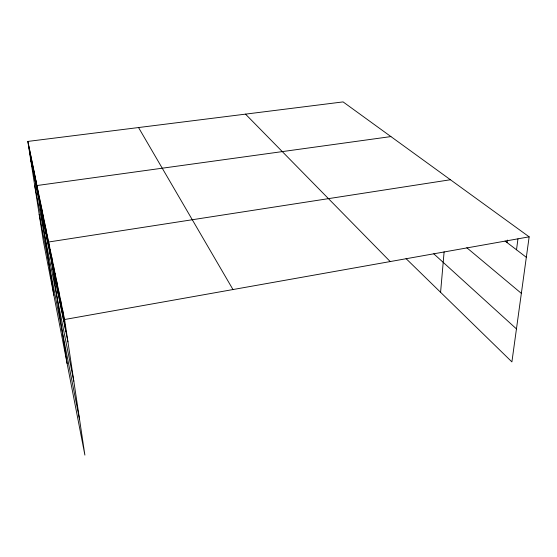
<?xml version="1.0" encoding="UTF-8"?>
<svg xmlns="http://www.w3.org/2000/svg" width="557" height="557" viewBox="0 0 557 557"><rect width="100%" height="100%" fill="white"/><g stroke="black" fill="none" stroke-linecap="round" stroke-linejoin="round"><path stroke-width="0.84" d="M440.58 292.307L444.117 251.827M507.044 242.553L507.35 240.06M516.513 249.801L517.954 238.856M27.85 141.422L64.591 319.516L84.894 455.097L43.328 240.965L27.85 141.422L343.091 101.903L529.15 236.836L511.904 361.897L406.06 258.615M64.591 319.516L529.15 236.836M450.425 179.744L48.598 242.003L67.125 363.554M390.91 136.583L36.95 185.537L53.869 295.266M505.081 241.049L526.33 257.306M466.794 247.726L521.352 293.365M433.778 253.811L516.45 328.895M245.512 114.136L390.213 261.56M138.54 127.546L232.979 289.543M30.343 157.45L67.947 341.921M34.771 185.927L73.823 381.19M39.185 214.306L79.581 419.616M32.612 164.496L35.237 181.45M31.603 159.615L34.2 176.374M30.621 154.874L33.197 171.445M29.674 150.265L32.215 166.647M28.748 145.781L31.269 161.983M44.33 221.303L47.254 240.429M43 214.856L45.89 233.745M41.712 208.617L44.574 227.27M40.466 202.574L43.293 221.004M39.255 196.718L42.06 214.925M38.085 191.037L40.856 209.028M35.815 180.029L38.524 197.603M34.715 174.696L37.396 192.061M33.643 169.523L36.302 186.679M55.039 273.215L58.206 294.145M53.34 264.979L56.473 285.637M51.704 257.042L54.795 277.428M50.123 249.39L53.187 269.511M47.129 234.866L50.116 254.472M45.702 227.973L48.661 247.336M62.523 309.504L65.837 331.603M60.539 299.889L63.818 321.688M58.631 290.65L61.876 312.157M56.8 281.765L60.01 302.98"/></g></svg>
